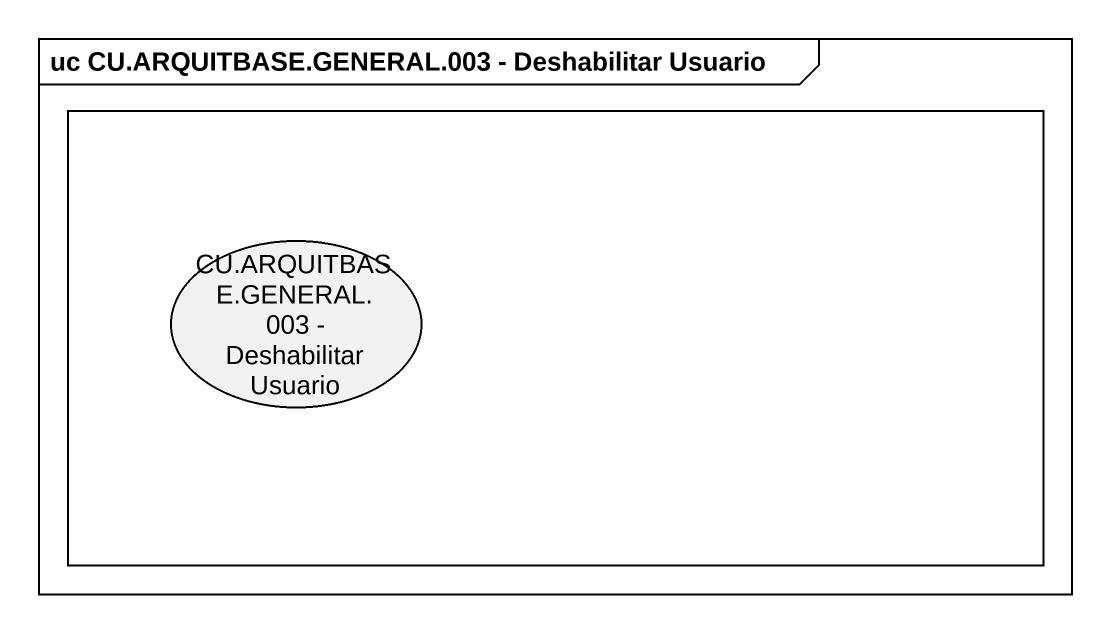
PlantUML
@startuml
mainframe uc CU.ARQUITBASE.GENERAL.003 - Deshabilitar Usuario
rectangle " " as rectangle1 {
  usecase "CU.ARQUITBASE.GENERAL.003 - Deshabilitar Usuario" as CU_ARQUITBASE_GENERAL_003
}
@enduml
